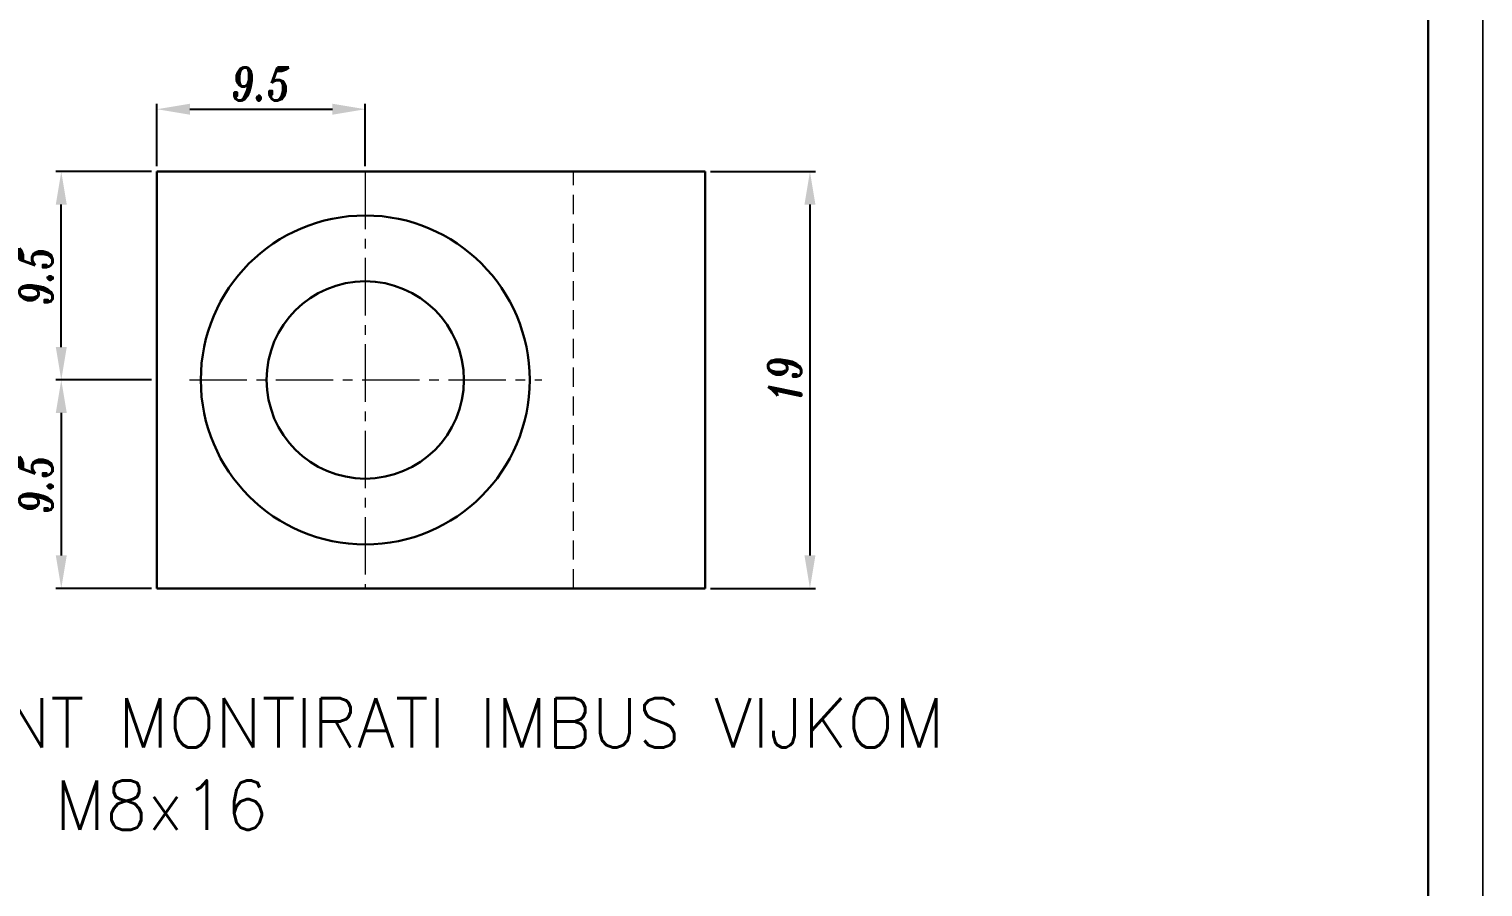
# Model space of a CAD drawing. Extents: x -409 to 623, y -170 to 506.
# Drawn here: x -121.1 to 11.5, y -15.9 to 62.3 of the extents above; entities that cross this region are included whole.
import ezdxf

# ---------------------------------------------------------------- set-up
doc = ezdxf.new("R2010")
doc.units = 0
doc.header["$LTSCALE"] = 7
doc.header["$MEASUREMENT"] = 0
doc.linetypes.add('CENTER2', pattern=[1.125, 0.75, -0.125, 0.125, -0.125])
doc.linetypes.add('HIDDEN', pattern=[0.375, 0.25, -0.125])
doc.layers.get('0').update_dxf_attribs({"linetype": 'CONTINUOUS', "lineweight": 15})
for name, color, linetype, lineweight in [('1', 1, 'CENTER2', 15), ('2', 2, 'HIDDEN', 15), ('3', 3, 'CONTINUOUS', 30)]:
    doc.layers.add(name, color=color, linetype=linetype, lineweight=lineweight)
doc.styles.add('ITALICT', font='ITALICT.shx', dxfattribs={"width": 0.8, "height": 3})
doc.styles.add('ROMANS', font='romans.shx')
doc.dimstyles.new('2', dxfattribs={"dimtxt": 3, "dimasz": 3, "dimexe": 0.5, "dimexo": 0.5, "dimgap": 0.8, "dimtad": 1, "dimlfac": 0.5, "dimdsep": 46, "dimtxsty": 'ITALICT', "dimcen": 0, "dimazin": 2, "dimtfac": 1, "dimtmove": 0, "dimatfit": 3, "dimfxl": 1, "dimtvp": 13.888889, "dimtolj": 1, "dimarcsym": 0})

# ---------------------------------------------------------------- blocks, each defined once
blk = doc.blocks.new('*D122')
at = {"color": 0, "lineweight": -2, "transparency": 16777216}
for p, q in [((-109.95, 49.31), (-118.68, 49.31)), ((-118.18, 33.31), (-118.18, 46.31)), ((-109.95, 30.31), (-118.68, 30.31))]:
    blk.add_line(p, q, dxfattribs=at)
at = {"color": 0, "transparency": 16777216}
for points in [[(-117.68, 46.31), (-118.68, 46.31), (-118.18, 49.31)], [(-118.68, 33.31), (-117.68, 33.31), (-118.18, 30.31)]]:
    blk.add_solid(points, dxfattribs=at)
at = {"color": 0, "transparency": 16777216, "insert": (-120.48, 39.81), "char_height": 3, "attachment_point": 5, "rotation": 90, "style": 'ITALICT'}
blk.add_mtext('\\A1;9.5', dxfattribs=at)
blk = doc.blocks.new('*D123')
at = {"color": 0, "lineweight": -2, "transparency": 16777216}
for p, q in [((-109.95, 30.31), (-118.68, 30.31)), ((-118.18, 27.31), (-118.18, 14.31)), ((-109.95, 11.31), (-118.68, 11.31))]:
    blk.add_line(p, q, dxfattribs=at)
at = {"color": 0, "transparency": 16777216}
for points in [[(-117.68, 27.31), (-118.68, 27.31), (-118.18, 30.31)], [(-118.68, 14.31), (-117.68, 14.31), (-118.18, 11.31)]]:
    blk.add_solid(points, dxfattribs=at)
at = {"color": 0, "transparency": 16777216, "insert": (-120.48, 20.81), "char_height": 3, "attachment_point": 5, "rotation": 90, "style": 'ITALICT'}
blk.add_mtext('\\A1;9.5', dxfattribs=at)
blk = doc.blocks.new('*D124')
at = {"color": 0, "lineweight": -2, "transparency": 16777216}
for p, q in [((-109.45, 49.81), (-109.45, 55.5)), ((-106.45, 55), (-93.45, 55)), ((-90.45, 49.81), (-90.45, 55.5))]:
    blk.add_line(p, q, dxfattribs=at)
at = {"color": 0, "transparency": 16777216}
for points in [[(-106.45, 55.5), (-106.45, 54.5), (-109.45, 55)], [(-93.45, 54.5), (-93.45, 55.5), (-90.45, 55)]]:
    blk.add_solid(points, dxfattribs=at)
at = {"color": 0, "transparency": 16777216, "insert": (-99.95, 57.3), "char_height": 3, "attachment_point": 5, "style": 'ITALICT'}
blk.add_mtext('\\A1;9.5', dxfattribs=at)
blk = doc.blocks.new('*D125')
at = {"color": 0, "lineweight": -2, "transparency": 16777216}
for p, q in [((-58.95, 49.31), (-49.39, 49.31)), ((-49.89, 46.31), (-49.89, 14.31)), ((-58.95, 11.31), (-49.39, 11.31))]:
    blk.add_line(p, q, dxfattribs=at)
at = {"color": 0, "transparency": 16777216}
for points in [[(-49.39, 46.31), (-50.39, 46.31), (-49.89, 49.31)], [(-50.39, 14.31), (-49.39, 14.31), (-49.89, 11.31)]]:
    blk.add_solid(points, dxfattribs=at)
at = {"color": 0, "transparency": 16777216, "insert": (-52.19, 30.31), "char_height": 3, "attachment_point": 5, "rotation": 90, "style": 'ITALICT'}
blk.add_mtext('\\A1;19', dxfattribs=at)

msp = doc.modelspace()

# ---------------------------------------------------------------- linework, layer by layer
for p, q in [((11.4997, 506.465), (11.4997, -94.1371)), ((11.4997, -94.1371), (11.4997, 202.8629))]:
    msp.add_line(p, q)
at = {"layer": '1'}
for p, q in [((-90.4539, 49.3105), (-90.4539, 11.3105)), ((-106.4963, 30.3105), (-74.3502, 30.3105))]:
    msp.add_line(p, q, dxfattribs=at)
at = {"layer": '2'}
msp.add_line((-71.4539, 11.3105), (-71.4539, 49.3105), dxfattribs=at)
at = {"layer": '3'}
for p, q in [((6.4997, -89.1371), (6.4997, 197.8629)), ((-109.4539, 49.3105), (-59.4539, 49.3105)), ((-109.4539, 11.3105), (-109.4539, 49.3105)), ((-59.4539, 49.3105), (-59.4539, 11.3105)), ((-59.4539, 11.3105), (-109.4539, 11.3105))]:
    msp.add_line(p, q, dxfattribs=at)
for radius in [15, 9]:
    msp.add_circle((-90.4539, 30.3105), radius, dxfattribs=at)

# ---------------------------------------------------------------- texts
at = {"insert": (-143.287, 1.3031), "char_height": 4.5, "width": 133.736939, "attachment_point": 1, "style": 'ROMANS'}
msp.add_mtext('SEGMENT MONTIRATI IMBUS VIJKOM DIN912 M8x16', dxfattribs=at)

# ---------------------------------------------------------------- dimensions: what is measured, and where the dimension line sits
dim = msp.add_linear_dim(base=(-90.4539, 54.9997), p1=(-109.4539, 49.3105), p2=(-90.4539, 49.3105), dimstyle='2')
dim.commit()
dim.dimension.update_dxf_attribs({"geometry": '*D124', "text_midpoint": (-99.9539, 57.2997)})
for base, p1, p2, picture, middle in [((-118.1755, 49.3105), (-109.4539, 30.3105), (-109.4539, 49.3105), '*D122', (-120.4755, 39.8105)), ((-49.8929, 11.3105), (-59.4539, 49.3105), (-59.4539, 11.3105), '*D125', (-52.1929, 30.3105)), ((-118.1755, 11.3105), (-109.4539, 30.3105), (-109.4539, 11.3105), '*D123', (-120.4755, 20.8105))]:
    dim = msp.add_linear_dim(base=base, p1=p1, p2=p2, angle=90, dimstyle='2')
    dim.commit()
    dim.dimension.update_dxf_attribs({"geometry": picture, "text_midpoint": middle})

doc.saveas('drawing.dxf')
